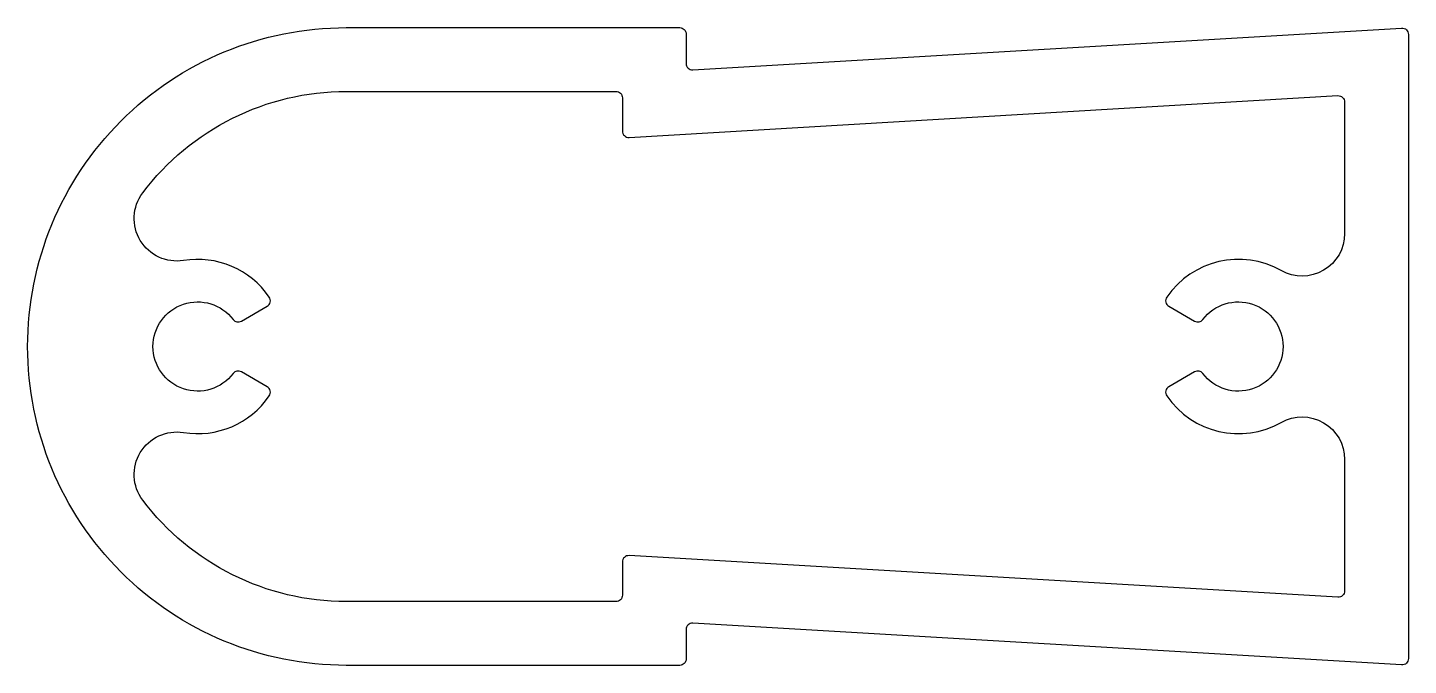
# Model space of a CAD drawing. Extents: x 350.6 to 415.6, y 204 to 234.
import ezdxf

# ---------------------------------------------------------------- set-up
doc = ezdxf.new("R2010")
doc.units = 0
doc.header["$LTSCALE"] = 15
doc.layers.get('0').update_dxf_attribs({"linetype": 'CONTINUOUS'})

msp = doc.modelspace()

# ---------------------------------------------------------------- linework, layer by layer
at = {"color": 0, "ltscale": 0.05}
for points in [[(381.614, 204.294, -0.414214), (381.314, 203.994), (365.614, 203.994, -0.414214), (350.614, 218.994), (350.614, 218.994, -0.414214), (365.614, 233.994), (381.314, 233.994, -0.414214), (381.614, 233.694), (381.614, 232.312, 0.431529), (381.931, 232.013), (415.296, 233.976, -0.431529), (415.614, 233.676), (415.614, 204.312, -0.431529), (415.296, 204.013), (381.931, 205.976, 0.431529), (381.614, 205.676)], [(356.032, 211.77, -0.676449), (357.952, 214.948, 0.290359), (361.991, 216.67, 0.437555), (361.894, 217.1), (360.676, 217.804, 0.377964), (360.287, 217.725, -2.973091), (360.287, 220.263, 0.377964), (360.676, 220.185), (361.894, 220.888, 0.437555), (361.991, 221.318, 0.290359), (357.952, 223.04, -0.676449), (356.032, 226.218, -0.235409), (365.614, 230.994), (378.314, 230.994, -0.414214), (378.614, 230.694), (378.614, 229.131, 0.431529), (378.931, 228.831), (412.296, 230.794, -0.431529), (412.614, 230.494), (412.614, 224.306, -0.574208), (409.63, 222.564, 0.388533), (404.236, 221.318, 0.437555), (404.333, 220.888), (405.551, 220.185, 0.377964), (405.94, 220.263, -2.973091), (405.94, 217.725, 0.377964), (405.551, 217.804), (404.333, 217.1, 0.437555), (404.236, 216.67, 0.388533), (409.63, 215.424, -0.574208), (412.614, 213.683), (412.614, 207.494, -0.431529), (412.296, 207.195), (378.931, 209.157, 0.431529), (378.614, 208.858), (378.614, 207.294, -0.414214), (378.314, 206.994), (365.614, 206.994, -0.235409)]]:
    msp.add_lwpolyline(points, format="xyb", close=True, dxfattribs=at)

doc.saveas('drawing.dxf')
